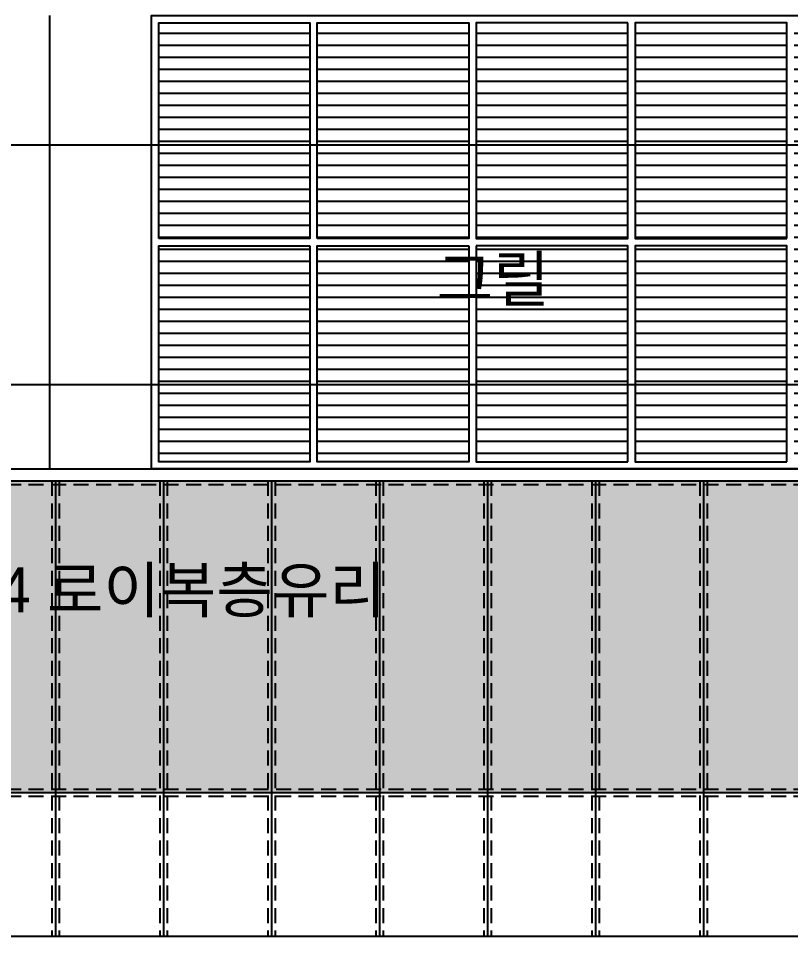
# Model space of a CAD drawing. Extents: x -430745 to 210250, y 0 to 148500.
# Drawn here: x 92087 to 98520, y 46529 to 54235 of the extents above; entities that cross this region are included whole.
import ezdxf

# ---------------------------------------------------------------- set-up
doc = ezdxf.new("R2010")
doc.units = 0
doc.header["$LTSCALE"] = 250
doc.header["$MEASUREMENT"] = 0
doc.linetypes.add('DASHED', pattern=[0.75, 0.5, -0.25])
doc.layers.get('0').update_dxf_attribs({"linetype": 'CONTINUOUS'})
for name, color, linetype in [('A-CEN', 1, 'CONTINUOUS'), ('A-DIM', 7, 'CONTINUOUS'), ('A-ELE-252', 252, 'CONTINUOUS'), ('A-ELE-254', 254, 'CONTINUOUS'), ('A-ELE-5', 5, 'CONTINUOUS'), ('A-ELE-7', 7, 'CONTINUOUS'), ('A-ELE-8', 8, 'CONTINUOUS'), ('A-WIN-9', 9, 'CONTINUOUS'), ('A-WIN-HID', 9, 'DASHED')]:
    doc.layers.add(name, color=color, linetype=linetype)
doc.layers.add('NOPLOT-TEXT', color=41, linetype='CONTINUOUS', plot=False)
doc.styles.add('Gtx', font='')
doc.styles.get('Gtx').set_extended_font_data('Dotum')

# ---------------------------------------------------------------- blocks, each defined once
blk = doc.blocks.new('A-CEN-SOUTH2')
at = {"layer": 'A-CEN', "elevation": 0}
for points in [[(14135536.5, -405475.9), (13988291.4, -405475.9)], [(14135536.5, -407475.9), (13988291.4, -407475.9)]]:
    blk.add_lwpolyline(points, dxfattribs=at)
blk = doc.blocks.new('A$Cec1aeba7')
at = {"layer": 'A-ELE-252'}
h = blk.add_hatch(dxfattribs=at)
h.set_pattern_fill('_USER', color=256, scale=100, pattern_type=0)
h.set_pattern_definition([(0, (46052.38, -179688.93), (0, 100), [])])
h.paths.add_polyline_path([(18520, 12810), (18520, 14610), (17255, 14610), (17255, 12810)])
h.paths.add_polyline_path([(14545, 14670), (14545, 16470), (13280, 16470), (13280, 14670)])
h.paths.add_polyline_path([(13220, 14670), (13220, 16470), (11960, 16470), (11960, 14670)])
h.paths.add_polyline_path([(15870, 14670), (15870, 16470), (14605, 16470), (14605, 14670)])
h.paths.add_polyline_path([(13220, 12810), (13220, 14610), (11960, 14610), (11960, 12810)])
h.paths.add_polyline_path([(17195, 14670), (17195, 16470), (15930, 16470), (15930, 14670)])
h.paths.add_polyline_path([(14545, 12810), (14545, 14610), (13280, 14610), (13280, 12810)])
h.paths.add_polyline_path([(18520, 14670), (18520, 16470), (17255, 16470), (17255, 14670)])
h.paths.add_polyline_path([(15870, 12810), (15870, 14610), (14605, 14610), (14605, 12810)])
h.paths.add_polyline_path([(17195, 12810), (17195, 14610), (15930, 14610), (15930, 12810)])
h.paths.add_polyline_path([(19200, 14670), (19200, 15450), (19840, 15450), (19840, 16470), (18580, 16470), (18580, 14670)])
h.paths.add_polyline_path([(19200, 12810), (19200, 14610), (18580, 14610), (18580, 12810)])
blk.add_lwpolyline([(11900, 12750), (19200, 12750), (19200, 15450), (71700, 15450)])
at = {"layer": 'A-ELE-7'}
blk.add_lwpolyline([(19200, 12750), (11900, 12750), (11900, 16530), (19900, 16530), (19900, 15450)], dxfattribs=at)
at = {"layer": 'A-ELE-8'}
for points in [[(11960, 14670), (11960, 16470), (13220, 16470), (13220, 14670)], [(17195, 14670), (17195, 16470), (15930, 16470), (15930, 14670)], [(17195, 12810), (17195, 14610), (15930, 14610), (15930, 12810)]]:
    blk.add_lwpolyline(points, close=True, dxfattribs=at)
at = {"layer": 'A-ELE-8', "elevation": 0}
for points in [[(13280, 14670), (13280, 16470), (14545, 16470), (14545, 14670), (13280, 14670)], [(15870, 16470), (14605, 16470), (14605, 14670), (15870, 14670), (15870, 16470)], [(13220, 14610), (13220, 12810), (11960, 12810), (11960, 14610), (13220, 14610)], [(14545, 14610), (14545, 12810), (13280, 12810), (13280, 14610), (14545, 14610)], [(14605, 14610), (14605, 12810), (15870, 12810)], [(15870, 12810), (15870, 14610), (14605, 14610)]]:
    blk.add_lwpolyline(points, dxfattribs=at)

msp = doc.modelspace()

# ---------------------------------------------------------------- hatches: boundary and pattern name
at = {"layer": 'A-ELE-254'}
h = msp.add_hatch(color=256, dxfattribs=at)
h.dxf.hatch_style = 1
h.paths.add_polyline_path([(100495.3, 50378.9), (85795.3, 50378.9), (85795.3, 47778.9), (100495.3, 47778.9)])

# ---------------------------------------------------------------- linework, layer by layer
at = {"layer": 'A-ELE-5'}
for p, q in [((85795.3, 50478.9), (100495.3, 50478.9)), ((85795.3, 50378.9), (100495.3, 50378.9))]:
    msp.add_line(p, q, dxfattribs=at)
at = {"layer": 'A-ELE-7', "elevation": 0}
msp.add_lwpolyline([(132895.3, 53178.9), (112145.3, 53178.9), (112145.3, 46578.9), (80595.3, 46578.9), (80595.3, 36928.9)], dxfattribs=at)
at = {"layer": 'A-ELE-8'}
msp.add_line((92345.3, 54258.9), (92345.3, 50478.9), dxfattribs=at)
at = {"layer": 'A-WIN-9'}
for p, q in [((92395.3, 50378.9, 0), (92395.3, 46578.9, 0)), ((93295.3, 50378.9, 0), (93295.3, 46578.9, 0)), ((94195.3, 50378.9, 0), (94195.3, 46578.9, 0)), ((95095.3, 50378.9, 0), (95095.3, 46578.9, 0)), ((95995.3, 50378.9, 0), (95995.3, 46578.9, 0)), ((96895.3, 50378.9, 0), (96895.3, 46578.9, 0)), ((97795.3, 50378.9, 0), (97795.3, 46578.9, 0)), ((85795.3, 47778.9), (100495.3, 47778.9))]:
    msp.add_line(p, q, dxfattribs=at)
at = {"layer": 'A-WIN-HID'}
for p, q in [((85795.3, 50348.9), (100495.3, 50348.9)), ((92365.3, 50378.9, 0), (92365.3, 46578.9, 0)), ((92425.3, 50378.9, 0), (92425.3, 46578.9, 0)), ((93265.3, 50378.9, 0), (93265.3, 46578.9, 0)), ((93325.3, 50378.9, 0), (93325.3, 46578.9, 0)), ((94165.3, 50378.9, 0), (94165.3, 46578.9, 0)), ((94225.3, 50378.9, 0), (94225.3, 46578.9, 0)), ((95065.3, 50378.9, 0), (95065.3, 46578.9, 0)), ((95125.3, 50378.9, 0), (95125.3, 46578.9, 0)), ((95965.3, 50378.9, 0), (95965.3, 46578.9, 0)), ((96025.3, 50378.9, 0), (96025.3, 46578.9, 0)), ((96865.3, 50378.9, 0), (96865.3, 46578.9, 0)), ((96925.3, 50378.9, 0), (96925.3, 46578.9, 0)), ((97765.3, 50378.9, 0), (97765.3, 46578.9, 0)), ((97825.3, 50378.9, 0), (97825.3, 46578.9, 0)), ((85795.3, 47808.9), (100495.3, 47808.9)), ((85795.3, 47748.9), (100495.3, 47748.9))]:
    msp.add_line(p, q, dxfattribs=at)

# ---------------------------------------------------------------- block references
at = {"layer": 'A-DIM'}
msp.add_blockref('A-CEN-SOUTH2', (-13968423.8, 458654.8), dxfattribs=at)
at = {"layer": 'A-ELE-252'}
msp.add_blockref('A$Cec1aeba7', (81295.3, 37728.9), dxfattribs=at)

# ---------------------------------------------------------------- texts
at = {"layer": 'NOPLOT-TEXT', "linetype": 'Continuous', "style": 'Gtx'}
for s, p in [('그릴', (95571.4, 51874.9)), ('T24 로이복층유리', (91342.5, 49282, 0))]:
    msp.add_text(s, height=375, rotation=360, dxfattribs=at).set_placement(p)

doc.saveas('drawing.dxf')
